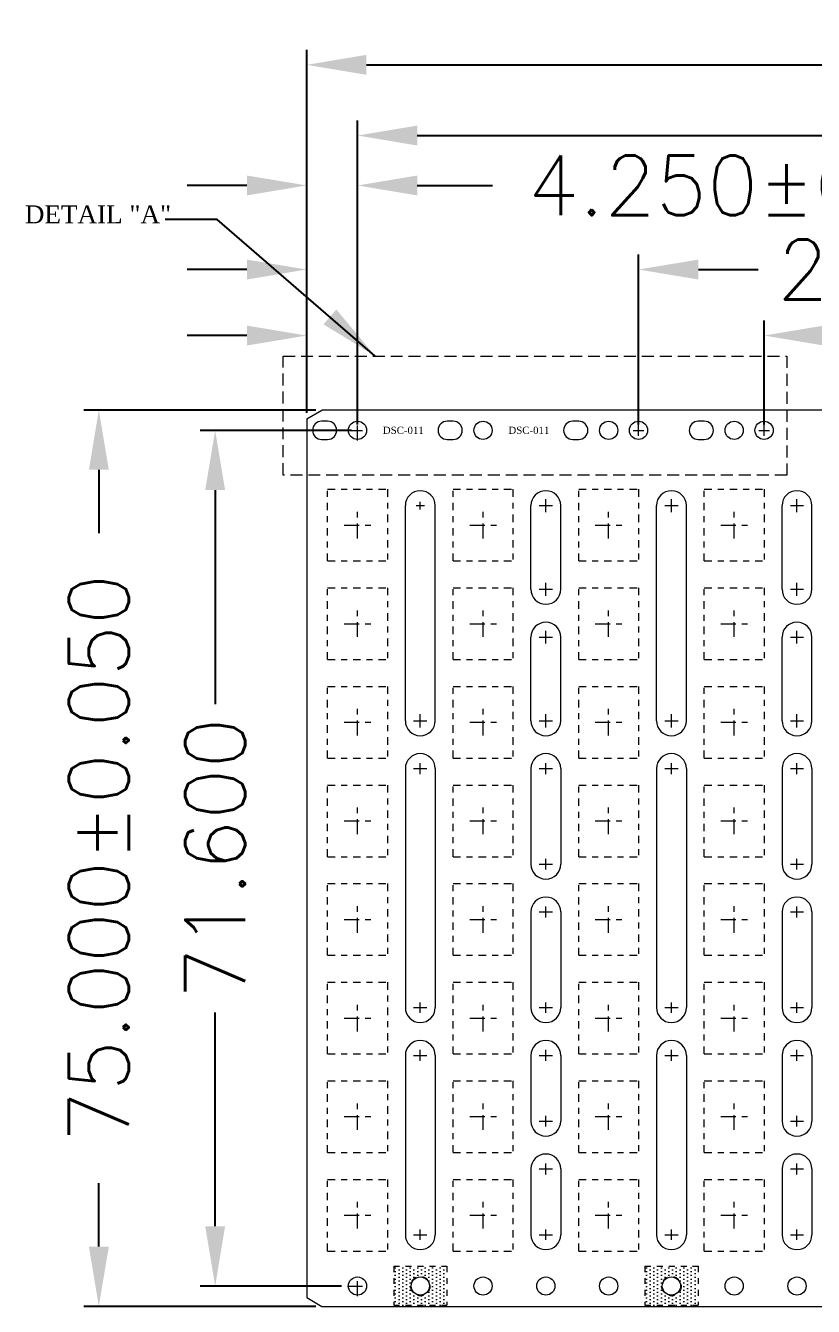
# Model space of a CAD drawing. Header units: inches. Extents: x -19 to 58, y -108 to 12.
# Drawn here: x -17.14 to -3.97, y -104.72 to -83.29 of the extents above; entities that cross this region are included whole.
import ezdxf

# ---------------------------------------------------------------- set-up
doc = ezdxf.new("R2010")
doc.units = ezdxf.units.IN
doc.header["$LTSCALE"] = 0.1
doc.header["$MEASUREMENT"] = 0
for name, pattern in [('ACANSTGL', [0.11811, 0.07874, -0.03937]), ('CENTER', [2, 1.25, -0.25, 0.25, -0.25]), ('DASHED2', [0.375, 0.25, -0.125]), ('HIDDEN', [0.375, 0.25, -0.125])]:
    doc.linetypes.add(name, pattern=pattern)
doc.layers.add('1', color=7, linetype='Continuous')
doc.layers.add('3D', color=4, linetype='Continuous')
doc.layers.add('1D', color=4, linetype='Continuous', lineweight=9)
doc.layers.add('P-L', color=7, linetype='HIDDEN', lineweight=13)
doc.styles.add('ROMANS2', font='romantic.ttf')
doc.styles.add('TEXT-1', font='simplex.shx')
doc.dimstyles.new('DM-1-1', dxfattribs={"dimtxt": 1, "dimasz": 1, "dimexe": 0.25, "dimexo": 0.1, "dimgap": 0.2, "dimtad": 0, "dimdec": 3, "dimzin": 0, "dimdsep": 46, "dimtxsty": 'TEXT-1', "dimcen": 0.09, "dimclrd": 256, "dimclre": 256, "dimclrt": 256, "dimadec": 0, "dimazin": 0, "dimtfac": 1, "dimtdec": 3, "dimtofl": 0, "dimtmove": 0, "dimatfit": 0, "dimfxl": 1, "dimtolj": 1, "dimtzin": 0, "dimarcsym": 0})
doc.dimstyles.new('複本 DM-1-5', dxfattribs={"dimtxt": 1, "dimasz": 1, "dimexe": 0.25, "dimexo": 0.1, "dimgap": 0.2, "dimtad": 0, "dimdec": 3, "dimlfac": 5, "dimzin": 0, "dimdsep": 46, "dimtxsty": 'TEXT-1', "dimcen": 0.09, "dimclrd": 256, "dimclre": 256, "dimclrt": 256, "dimadec": 0, "dimazin": 0, "dimtfac": 1, "dimtdec": 3, "dimtofl": 0, "dimtmove": 0, "dimatfit": 0, "dimfxl": 1, "dimtolj": 1, "dimtzin": 0, "dimarcsym": 0})

# ---------------------------------------------------------------- blocks, each defined once
blk = doc.blocks.new('*D11')
at = {"layer": '1D', "lineweight": -2, "transparency": 16777216}
for p, q in [((-1627.625, 489.507), (-1631.504, 489.507)), ((-1631.254, 488.507), (-1631.254, 487.445)), ((-1631.254, 475.507), (-1631.254, 476.569)), ((-1627.625, 474.507), (-1631.504, 474.507))]:
    blk.add_line(p, q, dxfattribs=at)
at = {"layer": '1D', "transparency": 16777216}
for points in [[(-1631.42, 488.507), (-1631.087, 488.507), (-1631.254, 489.507)], [(-1631.42, 475.507), (-1631.087, 475.507), (-1631.254, 474.507)]]:
    blk.add_solid(points, dxfattribs=at)
at = {"layer": 'Defpoints', "color": 0, "transparency": 16777216}
for p in [(-1627.525, 489.507), (-1631.254, 474.507), (-1627.525, 474.507)]:
    blk.add_point(p, dxfattribs=at)
at = {"layer": '1D', "transparency": 16777216, "insert": (-1631.254, 482.007), "char_height": 1, "attachment_point": 5, "rotation": 90, "style": 'TEXT-1'}
blk.add_mtext('\\A1;75.000%%p0.050', dxfattribs=at)
blk = doc.blocks.new('*D12')
at = {"layer": '1D', "lineweight": -2, "transparency": 16777216}
for p, q in [((-1627.028, 489.167), (-1629.558, 489.167)), ((-1629.308, 488.167), (-1629.308, 484.588)), ((-1629.308, 475.847), (-1629.308, 479.426)), ((-1627.195, 474.847), (-1629.558, 474.847))]:
    blk.add_line(p, q, dxfattribs=at)
at = {"layer": '1D', "transparency": 16777216}
for points in [[(-1629.475, 488.167), (-1629.142, 488.167), (-1629.308, 489.167)], [(-1629.475, 475.847), (-1629.142, 475.847), (-1629.308, 474.847)]]:
    blk.add_solid(points, dxfattribs=at)
at = {"layer": 'Defpoints', "color": 0, "transparency": 16777216}
for p in [(-1626.928, 489.167), (-1629.308, 474.847), (-1627.095, 474.847)]:
    blk.add_point(p, dxfattribs=at)
at = {"layer": '1D', "transparency": 16777216, "insert": (-1629.308, 482.007), "char_height": 1, "attachment_point": 5, "rotation": 90, "style": 'TEXT-1'}
blk.add_mtext('\\A1;71.600', dxfattribs=at)
blk = doc.blocks.new('*D13')
at = {"layer": '1D', "lineweight": -2, "transparency": 16777216}
for p, q in [((-1627.778, 489.461), (-1627.778, 495.534)), ((-1577.778, 489.461), (-1577.778, 495.534)), ((-1626.778, 495.284), (-1610.337, 495.284)), ((-1578.778, 495.284), (-1598.699, 495.284))]:
    blk.add_line(p, q, dxfattribs=at)
at = {"layer": '1D', "transparency": 16777216}
for points in [[(-1626.778, 495.451), (-1626.778, 495.118), (-1627.778, 495.284)], [(-1578.778, 495.451), (-1578.778, 495.118), (-1577.778, 495.284)]]:
    blk.add_solid(points, dxfattribs=at)
at = {"layer": 'Defpoints', "color": 0, "transparency": 16777216}
for p in [(-1577.778, 495.284), (-1627.778, 489.361), (-1577.778, 489.361)]:
    blk.add_point(p, dxfattribs=at)
at = {"layer": '1D', "transparency": 16777216, "insert": (-1604.518, 495.284), "char_height": 1, "attachment_point": 5, "style": 'TEXT-1'}
blk.add_mtext('\\A1;250.000%%p0.100', dxfattribs=at)
blk = doc.blocks.new('*D14')
at = {"layer": '1D', "lineweight": -2, "transparency": 16777216}
for p, q in [((-1626.928, 489.267), (-1626.928, 494.351)), ((-1578.628, 489.267), (-1578.628, 494.351)), ((-1625.928, 494.101), (-1610.231, 494.101)), ((-1579.628, 494.101), (-1598.593, 494.101))]:
    blk.add_line(p, q, dxfattribs=at)
at = {"layer": '1D', "transparency": 16777216}
for points in [[(-1625.928, 494.268), (-1625.928, 493.934), (-1626.928, 494.101)], [(-1579.628, 494.268), (-1579.628, 493.934), (-1578.628, 494.101)]]:
    blk.add_solid(points, dxfattribs=at)
at = {"layer": 'Defpoints', "color": 0, "transparency": 16777216}
for p in [(-1578.628, 494.101), (-1626.928, 489.167), (-1578.628, 489.167)]:
    blk.add_point(p, dxfattribs=at)
at = {"layer": '1D', "transparency": 16777216, "insert": (-1604.412, 494.101), "char_height": 1, "attachment_point": 5, "style": 'TEXT-1'}
blk.add_mtext('\\A1;241.500%%p0.050', dxfattribs=at)
blk = doc.blocks.new('*D16')
at = {"layer": '1D', "lineweight": -2, "transparency": 16777216}
for p, q in [((-1627.778, 489.461), (-1627.778, 493.516)), ((-1626.928, 489.267), (-1626.928, 493.516)), ((-1628.778, 493.266), (-1629.778, 493.266)), ((-1625.928, 493.266), (-1624.668, 493.266))]:
    blk.add_line(p, q, dxfattribs=at)
at = {"layer": '1D', "transparency": 16777216}
for points in [[(-1628.778, 493.432), (-1628.778, 493.099), (-1627.778, 493.266)], [(-1625.928, 493.432), (-1625.928, 493.099), (-1626.928, 493.266)]]:
    blk.add_solid(points, dxfattribs=at)
at = {"layer": 'Defpoints', "color": 0, "transparency": 16777216}
for p in [(-1627.778, 493.266), (-1627.778, 489.361), (-1626.928, 489.167)]:
    blk.add_point(p, dxfattribs=at)
at = {"layer": '1D', "transparency": 16777216, "insert": (-1620.183, 493.266), "char_height": 1, "attachment_point": 5, "style": 'TEXT-1'}
blk.add_mtext('\\A1;4.250%%p0.05', dxfattribs=at)
blk = doc.blocks.new('*D50')
at = {"layer": '1D', "lineweight": -2, "transparency": 16777216}
for p, q in [((-1627.778, 489.461), (-1627.778, 492.109)), ((-1622.228, 489.267), (-1622.228, 492.109)), ((-1628.778, 491.859), (-1629.778, 491.859)), ((-1621.228, 491.859), (-1620.228, 491.859))]:
    blk.add_line(p, q, dxfattribs=at)
at = {"layer": '1D', "transparency": 16777216}
for points in [[(-1628.778, 492.025), (-1628.778, 491.692), (-1627.778, 491.859)], [(-1621.228, 492.025), (-1621.228, 491.692), (-1622.228, 491.859)]]:
    blk.add_solid(points, dxfattribs=at)
at = {"layer": 'Defpoints', "color": 0, "transparency": 16777216}
for p in [(-1622.228, 491.859), (-1627.778, 489.361), (-1622.228, 489.167)]:
    blk.add_point(p, dxfattribs=at)
at = {"layer": '1D', "transparency": 16777216, "insert": (-1617.552, 491.859), "char_height": 1, "attachment_point": 5, "style": 'TEXT-1'}
blk.add_mtext('\\A1;27.750', dxfattribs=at)
blk = doc.blocks.new('*D51')
at = {"layer": '1D', "lineweight": -2, "transparency": 16777216}
for p, q in [((-1627.778, 489.461), (-1627.778, 491.004)), ((-1620.128, 489.267), (-1620.128, 491.004)), ((-1628.778, 490.754), (-1629.778, 490.754)), ((-1619.128, 490.754), (-1618.128, 490.754))]:
    blk.add_line(p, q, dxfattribs=at)
at = {"layer": '1D', "transparency": 16777216}
for points in [[(-1628.778, 490.921), (-1628.778, 490.587), (-1627.778, 490.754)], [(-1619.128, 490.921), (-1619.128, 490.587), (-1620.128, 490.754)]]:
    blk.add_solid(points, dxfattribs=at)
at = {"layer": 'Defpoints', "color": 0, "transparency": 16777216}
for p in [(-1620.128, 490.754), (-1627.778, 489.361), (-1620.128, 489.167)]:
    blk.add_point(p, dxfattribs=at)
at = {"layer": '1D', "transparency": 16777216, "insert": (-1615.452, 490.754), "char_height": 1, "attachment_point": 5, "style": 'TEXT-1'}
blk.add_mtext('\\A1;38.250', dxfattribs=at)

msp = doc.modelspace()

# ---------------------------------------------------------------- hatches: boundary and pattern name
at = {"layer": '1D'}
h = msp.add_hatch(dxfattribs=at)
h.set_pattern_fill('DOTS', color=0, angle=90, style=0)
h.set_pattern_definition([(90, (-2090.087314, 220.92029), (-0.0625, 0.03125), [0, -0.0625])])
h.paths.add_polyline_path([(-10.9893, -104.04979), (-10.9893, -104.70479), (-10.0993, -104.70479), (-10.0993, -104.04979)])
edge = h.paths.add_edge_path(flags=16)
edge.add_arc((-10.5443, -104.38479), 0.1624, 0, 360)
h = msp.add_hatch(dxfattribs=at)
h.set_pattern_fill('DOTS', color=0, angle=90, style=0)
h.set_pattern_definition([(90, (-2085.887314, 220.92029), (-0.0625, 0.03125), [0, -0.0625])])
h.paths.add_polyline_path([(-6.7893, -104.04979), (-6.7893, -104.70479), (-5.8993, -104.70479), (-5.8993, -104.04979)])
edge = h.paths.add_edge_path(flags=16)
edge.add_arc((-6.3443, -104.38479), 0.1624, 0, 360)

# ---------------------------------------------------------------- linework, layer by layer
at = {"lineweight": 9}
for p, q in [((-12.4443, -89.87111), (-12.1909, -89.72479)), ((37.3023, -89.72479), (-12.1909, -89.72479)), ((-12.4443, -89.87111), (-12.4443, -104.57847)), ((-12.4443, -104.57847), (-12.1909, -104.72479)), ((-12.1909, -104.72479), (37.3023, -104.72479))]:
    msp.add_line(p, q, dxfattribs=at)
at = {"layer": '1', "lineweight": 9}
for p, q in [((-12.0943, -89.91239), (-12.1943, -89.91239)), ((-9.9943, -89.91239), (-10.0943, -89.91239)), ((-7.8943, -89.91239), (-7.9943, -89.91239)), ((-5.7943, -89.91239), (-5.8943, -89.91239)), ((-12.1943, -90.21719), (-12.0943, -90.21719)), ((-10.0943, -90.21719), (-9.9943, -90.21719)), ((-7.9943, -90.21719), (-7.8943, -90.21719)), ((-5.8943, -90.21719), (-5.7943, -90.21719))]:
    msp.add_line(p, q, dxfattribs=at)
at = {"layer": '1', "lineweight": 9, "ltscale": 2}
for centre in [(-11.5943, -90.06479), (-9.4943, -90.06479), (-7.3943, -90.06479), (-5.2943, -90.06479)]:
    msp.add_circle(centre, 0.1524, dxfattribs=at)
at = {"layer": '1', "lineweight": 9}
for centre in [(-11.5943, -104.38479), (-10.5443, -104.38479), (-9.4943, -104.38479), (-8.4443, -104.38479), (-7.3943, -104.38479), (-6.3443, -104.38479), (-5.2943, -104.38479), (-4.2443, -104.38479)]:
    msp.add_circle(centre, 0.1524, dxfattribs=at)
for centre, start, end in [((-12.1943, -90.06479), 90, 270), ((-12.0943, -90.06479), 270, 90), ((-10.0943, -90.06479), 90, 270), ((-9.9943, -90.06479), 270, 90), ((-7.9943, -90.06479), 90, 270), ((-7.8943, -90.06479), 270, 90), ((-5.8943, -90.06479), 90, 270), ((-5.7943, -90.06479), 270, 90)]:
    msp.add_arc(centre, 0.1524, start, end, dxfattribs=at)
at = {"layer": '1D'}
for p, q in [((-6.8943, -90.15479), (-6.8943, -89.97479)), ((-4.7943, -90.15479), (-4.7943, -89.97479)), ((-6.9843, -90.06479), (-6.8043, -90.06479)), ((-4.8843, -90.06479), (-4.7043, -90.06479))]:
    msp.add_line(p, q, dxfattribs=at)
at = {"layer": '1D', "color": 0}
for p, q in [((-10.79431, -94.92479), (-10.79431, -91.32479)), ((-10.29431, -94.92479), (-10.29431, -91.32479)), ((-8.69431, -92.72479), (-8.69431, -91.32479)), ((-8.19431, -92.72479), (-8.19431, -91.32479)), ((-6.59431, -94.92479), (-6.59431, -91.32479)), ((-6.09431, -94.92479), (-6.09431, -91.32479)), ((-4.49431, -92.72479), (-4.49431, -91.32479)), ((-3.99431, -92.72479), (-3.99431, -91.32479)), ((-8.69431, -94.92479), (-8.69431, -93.52479)), ((-8.19431, -94.92479), (-8.19431, -93.52479)), ((-4.49431, -94.92479), (-4.49431, -93.52479)), ((-3.99431, -94.92479), (-3.99431, -93.52479)), ((-10.79431, -95.72479), (-10.79431, -99.72479)), ((-10.29431, -95.72479), (-10.29431, -99.72479)), ((-8.69431, -95.72479), (-8.69431, -97.32479)), ((-8.19431, -95.72479), (-8.19431, -97.32479)), ((-6.59431, -95.72479), (-6.59431, -99.72479)), ((-6.09431, -95.72479), (-6.09431, -99.72479)), ((-4.49431, -95.72479), (-4.49431, -97.32479)), ((-3.99431, -95.72479), (-3.99431, -97.32479)), ((-8.69431, -98.12479), (-8.69431, -99.72479)), ((-8.19431, -98.12479), (-8.19431, -99.72479)), ((-4.49431, -98.12479), (-4.49431, -99.72479)), ((-3.99431, -98.12479), (-3.99431, -99.72479)), ((-10.79431, -100.52479), (-10.79431, -103.52479)), ((-10.29431, -100.52479), (-10.29431, -103.52479)), ((-8.69431, -100.52479), (-8.69431, -101.62479)), ((-8.19431, -100.52479), (-8.19431, -101.62479)), ((-6.59431, -100.52479), (-6.59431, -103.52479)), ((-6.09431, -100.52479), (-6.09431, -103.52479)), ((-4.49431, -100.52479), (-4.49431, -101.62479)), ((-3.99431, -100.52479), (-3.99431, -101.62479)), ((-8.69431, -102.42479), (-8.69431, -103.52479)), ((-8.19431, -102.42479), (-8.19431, -103.52479)), ((-4.49431, -102.42479), (-4.49431, -103.52479)), ((-3.99431, -102.42479), (-3.99431, -103.52479))]:
    msp.add_line(p, q, dxfattribs=at)
at = {"layer": '1D', "linetype": 'ACANSTGL', "ltscale": 10}
for p, q in [((-10.9893, -104.04979), (-10.0993, -104.04979)), ((-10.9893, -104.04979), (-10.9893, -104.70479)), ((-10.0993, -104.04979), (-10.0993, -104.70479)), ((-6.7893, -104.04979), (-5.8993, -104.04979)), ((-6.7893, -104.04979), (-6.7893, -104.70479)), ((-5.8993, -104.04979), (-5.8993, -104.70479)), ((-10.9893, -104.70479), (-10.0993, -104.70479)), ((-6.7893, -104.70479), (-5.8993, -104.70479))]:
    msp.add_line(p, q, dxfattribs=at)
at = {"layer": '1D', "color": 6, "linetype": 'DASHED2', "ltscale": 8}
msp.add_lwpolyline([(-12.83898, -88.82046), (-4.41628, -88.82046), (-4.41628, -90.81442), (-12.83898, -90.81442)], close=True, dxfattribs=at)
at = {"layer": '1D', "color": 0}
for centre in [(-6.8943, -90.06479), (-4.7943, -90.06479)]:
    msp.add_circle(centre, 0.1524, dxfattribs=at)
for centre, start, end in [((-10.54431, -91.32479), 0, 180), ((-8.44431, -91.32479), 0, 180), ((-6.34431, -91.32479), 0, 180), ((-4.24431, -91.32479), 0, 180), ((-8.44431, -92.72479), 180, 0), ((-4.24431, -92.72479), 180, 0), ((-8.44431, -93.52479), 0, 180), ((-4.24431, -93.52479), 0, 180), ((-10.54431, -94.92479), 180, 0), ((-8.44431, -94.92479), 180, 0), ((-6.34431, -94.92479), 180, 0), ((-4.24431, -94.92479), 180, 0), ((-10.54431, -95.72479), 0, 180), ((-8.44431, -95.72479), 0, 180), ((-6.34431, -95.72479), 0, 180), ((-4.24431, -95.72479), 0, 180), ((-8.44431, -97.32479), 180, 0), ((-4.24431, -97.32479), 180, 0), ((-8.44431, -98.12479), 0, 180), ((-4.24431, -98.12479), 0, 180), ((-10.54431, -99.72479), 180, 0), ((-8.44431, -99.72479), 180, 0), ((-6.34431, -99.72479), 180, 0), ((-4.24431, -99.72479), 180, 0), ((-10.54431, -100.52479), 0, 180), ((-8.44431, -100.52479), 0, 180), ((-6.34431, -100.52479), 0, 180), ((-4.24431, -100.52479), 0, 180), ((-8.44431, -101.62479), 180, 0), ((-4.24431, -101.62479), 180, 0), ((-8.44431, -102.42479), 0, 180), ((-4.24431, -102.42479), 0, 180), ((-10.54431, -103.52479), 180, 0), ((-8.44431, -103.52479), 180, 0), ((-6.34431, -103.52479), 180, 0), ((-4.24431, -103.52479), 180, 0)]:
    msp.add_arc(centre, 0.25, start, end, dxfattribs=at)
at = {"layer": '3D', "color": 1, "linetype": 'CENTER', "lineweight": 9, "ltscale": 2}
for p, q in [((-11.5943, -90.23171), (-11.5943, -89.89787)), ((-11.76122, -90.06479), (-11.42738, -90.06479)), ((-11.5943, -91.87235), (-11.5943, -91.42724)), ((-9.4943, -91.87235), (-9.4943, -91.42724)), ((-7.3943, -91.87235), (-7.3943, -91.42724)), ((-5.2943, -91.87235), (-5.2943, -91.42724)), ((-11.81686, -91.64979), (-11.37174, -91.64979)), ((-9.71686, -91.64979), (-9.27174, -91.64979)), ((-7.61686, -91.64979), (-7.17174, -91.64979)), ((-5.51686, -91.64979), (-5.07174, -91.64979)), ((-11.5943, -93.52235), (-11.5943, -93.07724)), ((-9.4943, -93.52235), (-9.4943, -93.07724)), ((-7.3943, -93.52235), (-7.3943, -93.07724)), ((-5.2943, -93.52235), (-5.2943, -93.07724)), ((-11.81686, -93.29979), (-11.37174, -93.29979)), ((-9.71686, -93.29979), (-9.27174, -93.29979)), ((-7.61686, -93.29979), (-7.17174, -93.29979)), ((-5.51686, -93.29979), (-5.07174, -93.29979)), ((-11.5943, -95.17235), (-11.5943, -94.72724)), ((-9.4943, -95.17235), (-9.4943, -94.72724)), ((-7.3943, -95.17235), (-7.3943, -94.72724)), ((-5.2943, -95.17235), (-5.2943, -94.72724)), ((-11.81686, -94.94979), (-11.37174, -94.94979)), ((-9.71686, -94.94979), (-9.27174, -94.94979)), ((-7.61686, -94.94979), (-7.17174, -94.94979)), ((-5.51686, -94.94979), (-5.07174, -94.94979)), ((-11.5943, -96.82235), (-11.5943, -96.37724)), ((-9.4943, -96.82235), (-9.4943, -96.37724)), ((-7.3943, -96.82235), (-7.3943, -96.37724)), ((-5.2943, -96.82235), (-5.2943, -96.37724)), ((-11.81686, -96.59979), (-11.37174, -96.59979)), ((-9.71686, -96.59979), (-9.27174, -96.59979)), ((-7.61686, -96.59979), (-7.17174, -96.59979)), ((-5.51686, -96.59979), (-5.07174, -96.59979)), ((-11.5943, -98.47235), (-11.5943, -98.02724)), ((-9.4943, -98.47235), (-9.4943, -98.02724)), ((-7.3943, -98.47235), (-7.3943, -98.02724)), ((-5.2943, -98.47235), (-5.2943, -98.02724)), ((-11.81686, -98.24979), (-11.37174, -98.24979)), ((-9.71686, -98.24979), (-9.27174, -98.24979)), ((-7.61686, -98.24979), (-7.17174, -98.24979)), ((-5.51686, -98.24979), (-5.07174, -98.24979)), ((-11.5943, -100.12235), (-11.5943, -99.67724)), ((-9.4943, -100.12235), (-9.4943, -99.67724)), ((-7.3943, -100.12235), (-7.3943, -99.67724)), ((-5.2943, -100.12235), (-5.2943, -99.67724)), ((-11.81686, -99.89979), (-11.37174, -99.89979)), ((-9.71686, -99.89979), (-9.27174, -99.89979)), ((-7.61686, -99.89979), (-7.17174, -99.89979)), ((-5.51686, -99.89979), (-5.07174, -99.89979)), ((-11.5943, -101.77235), (-11.5943, -101.32724)), ((-9.4943, -101.77235), (-9.4943, -101.32724)), ((-7.3943, -101.77235), (-7.3943, -101.32724)), ((-5.2943, -101.77235), (-5.2943, -101.32724)), ((-11.81686, -101.54979), (-11.37174, -101.54979)), ((-9.71686, -101.54979), (-9.27174, -101.54979)), ((-7.61686, -101.54979), (-7.17174, -101.54979)), ((-5.51686, -101.54979), (-5.07174, -101.54979)), ((-11.5943, -103.42235), (-11.5943, -102.97724)), ((-7.3943, -103.42235), (-7.3943, -102.97724)), ((-5.2943, -103.42235), (-5.2943, -102.97724)), ((-11.81686, -103.19979), (-11.37174, -103.19979)), ((-7.61686, -103.19979), (-7.17174, -103.19979)), ((-5.51686, -103.19979), (-5.07174, -103.19979)), ((-11.5943, -104.55171), (-11.5943, -104.21787)), ((-11.76122, -104.38479), (-11.42738, -104.38479))]:
    msp.add_line(p, q, dxfattribs=at)
at = {"layer": '3D', "color": 2, "linetype": 'CENTER', "lineweight": 9}
for p, q in [((-12.0943, -92.24979), (-12.0943, -91.04979)), ((-12.0943, -91.04979), (-11.0943, -91.04979)), ((-11.0943, -91.04979), (-11.0943, -92.24979)), ((-9.9943, -92.24979), (-9.9943, -91.04979)), ((-9.9943, -91.04979), (-8.9943, -91.04979)), ((-8.9943, -91.04979), (-8.9943, -92.24979)), ((-7.8943, -92.24979), (-7.8943, -91.04979)), ((-7.8943, -91.04979), (-6.8943, -91.04979)), ((-6.8943, -91.04979), (-6.8943, -92.24979)), ((-5.7943, -92.24979), (-5.7943, -91.04979)), ((-5.7943, -91.04979), (-4.7943, -91.04979)), ((-4.7943, -91.04979), (-4.7943, -92.24979)), ((-12.0943, -92.24979), (-11.0943, -92.24979)), ((-9.9943, -92.24979), (-8.9943, -92.24979)), ((-7.8943, -92.24979), (-6.8943, -92.24979)), ((-5.7943, -92.24979), (-4.7943, -92.24979)), ((-12.0943, -93.89979), (-12.0943, -92.69979)), ((-12.0943, -92.69979), (-11.0943, -92.69979)), ((-11.0943, -92.69979), (-11.0943, -93.89979)), ((-9.9943, -93.89979), (-9.9943, -92.69979)), ((-9.9943, -92.69979), (-8.9943, -92.69979)), ((-8.9943, -92.69979), (-8.9943, -93.89979)), ((-7.8943, -93.89979), (-7.8943, -92.69979)), ((-7.8943, -92.69979), (-6.8943, -92.69979)), ((-6.8943, -92.69979), (-6.8943, -93.89979)), ((-5.7943, -93.89979), (-5.7943, -92.69979)), ((-5.7943, -92.69979), (-4.7943, -92.69979)), ((-4.7943, -92.69979), (-4.7943, -93.89979)), ((-12.0943, -93.89979), (-11.0943, -93.89979)), ((-9.9943, -93.89979), (-8.9943, -93.89979)), ((-7.8943, -93.89979), (-6.8943, -93.89979)), ((-5.7943, -93.89979), (-4.7943, -93.89979)), ((-12.0943, -95.54979), (-12.0943, -94.34979)), ((-12.0943, -94.34979), (-11.0943, -94.34979)), ((-11.0943, -94.34979), (-11.0943, -95.54979)), ((-9.9943, -95.54979), (-9.9943, -94.34979)), ((-9.9943, -94.34979), (-8.9943, -94.34979)), ((-8.9943, -94.34979), (-8.9943, -95.54979)), ((-7.8943, -95.54979), (-7.8943, -94.34979)), ((-7.8943, -94.34979), (-6.8943, -94.34979)), ((-6.8943, -94.34979), (-6.8943, -95.54979)), ((-5.7943, -95.54979), (-5.7943, -94.34979)), ((-5.7943, -94.34979), (-4.7943, -94.34979)), ((-4.7943, -94.34979), (-4.7943, -95.54979)), ((-12.0943, -95.54979), (-11.0943, -95.54979)), ((-9.9943, -95.54979), (-8.9943, -95.54979)), ((-7.8943, -95.54979), (-6.8943, -95.54979)), ((-5.7943, -95.54979), (-4.7943, -95.54979)), ((-12.0943, -97.19979), (-12.0943, -95.99979)), ((-12.0943, -95.99979), (-11.0943, -95.99979)), ((-11.0943, -95.99979), (-11.0943, -97.19979)), ((-9.9943, -97.19979), (-9.9943, -95.99979)), ((-9.9943, -95.99979), (-8.9943, -95.99979)), ((-8.9943, -95.99979), (-8.9943, -97.19979)), ((-7.8943, -97.19979), (-7.8943, -95.99979)), ((-7.8943, -95.99979), (-6.8943, -95.99979)), ((-6.8943, -95.99979), (-6.8943, -97.19979)), ((-5.7943, -97.19979), (-5.7943, -95.99979)), ((-5.7943, -95.99979), (-4.7943, -95.99979)), ((-4.7943, -95.99979), (-4.7943, -97.19979)), ((-12.0943, -97.19979), (-11.0943, -97.19979)), ((-9.9943, -97.19979), (-8.9943, -97.19979)), ((-7.8943, -97.19979), (-6.8943, -97.19979)), ((-5.7943, -97.19979), (-4.7943, -97.19979)), ((-12.0943, -98.84979), (-12.0943, -97.64979)), ((-12.0943, -97.64979), (-11.0943, -97.64979)), ((-11.0943, -97.64979), (-11.0943, -98.84979)), ((-9.9943, -98.84979), (-9.9943, -97.64979)), ((-9.9943, -97.64979), (-8.9943, -97.64979)), ((-8.9943, -97.64979), (-8.9943, -98.84979)), ((-7.8943, -98.84979), (-7.8943, -97.64979)), ((-7.8943, -97.64979), (-6.8943, -97.64979)), ((-6.8943, -97.64979), (-6.8943, -98.84979)), ((-5.7943, -98.84979), (-5.7943, -97.64979)), ((-5.7943, -97.64979), (-4.7943, -97.64979)), ((-4.7943, -97.64979), (-4.7943, -98.84979)), ((-12.0943, -98.84979), (-11.0943, -98.84979)), ((-9.9943, -98.84979), (-8.9943, -98.84979)), ((-7.8943, -98.84979), (-6.8943, -98.84979)), ((-5.7943, -98.84979), (-4.7943, -98.84979)), ((-12.0943, -100.49979), (-12.0943, -99.29979)), ((-12.0943, -99.29979), (-11.0943, -99.29979)), ((-11.0943, -99.29979), (-11.0943, -100.49979)), ((-9.9943, -100.49979), (-9.9943, -99.29979)), ((-9.9943, -99.29979), (-8.9943, -99.29979)), ((-8.9943, -99.29979), (-8.9943, -100.49979)), ((-7.8943, -100.49979), (-7.8943, -99.29979)), ((-7.8943, -99.29979), (-6.8943, -99.29979)), ((-6.8943, -99.29979), (-6.8943, -100.49979)), ((-5.7943, -100.49979), (-5.7943, -99.29979)), ((-5.7943, -99.29979), (-4.7943, -99.29979)), ((-4.7943, -99.29979), (-4.7943, -100.49979)), ((-12.0943, -100.49979), (-11.0943, -100.49979)), ((-9.9943, -100.49979), (-8.9943, -100.49979)), ((-7.8943, -100.49979), (-6.8943, -100.49979)), ((-5.7943, -100.49979), (-4.7943, -100.49979)), ((-12.0943, -102.14979), (-12.0943, -100.94979)), ((-12.0943, -100.94979), (-11.0943, -100.94979)), ((-11.0943, -100.94979), (-11.0943, -102.14979)), ((-9.9943, -102.14979), (-9.9943, -100.94979)), ((-9.9943, -100.94979), (-8.9943, -100.94979)), ((-8.9943, -100.94979), (-8.9943, -102.14979)), ((-7.8943, -102.14979), (-7.8943, -100.94979)), ((-7.8943, -100.94979), (-6.8943, -100.94979)), ((-6.8943, -100.94979), (-6.8943, -102.14979)), ((-5.7943, -102.14979), (-5.7943, -100.94979)), ((-5.7943, -100.94979), (-4.7943, -100.94979)), ((-4.7943, -100.94979), (-4.7943, -102.14979)), ((-12.0943, -102.14979), (-11.0943, -102.14979)), ((-9.9943, -102.14979), (-8.9943, -102.14979)), ((-7.8943, -102.14979), (-6.8943, -102.14979)), ((-5.7943, -102.14979), (-4.7943, -102.14979)), ((-12.0943, -103.79979), (-12.0943, -102.59979)), ((-12.0943, -102.59979), (-11.0943, -102.59979)), ((-11.0943, -102.59979), (-11.0943, -103.79979)), ((-9.9943, -103.79979), (-9.9943, -102.59979)), ((-9.9943, -102.59979), (-8.9943, -102.59979)), ((-8.9943, -102.59979), (-8.9943, -103.79979)), ((-7.8943, -103.79979), (-7.8943, -102.59979)), ((-7.8943, -102.59979), (-6.8943, -102.59979)), ((-6.8943, -102.59979), (-6.8943, -103.79979)), ((-5.7943, -103.79979), (-5.7943, -102.59979)), ((-5.7943, -102.59979), (-4.7943, -102.59979)), ((-4.7943, -102.59979), (-4.7943, -103.79979)), ((-12.0943, -103.79979), (-11.0943, -103.79979)), ((-9.9943, -103.79979), (-8.9943, -103.79979)), ((-7.8943, -103.79979), (-6.8943, -103.79979)), ((-5.7943, -103.79979), (-4.7943, -103.79979))]:
    msp.add_line(p, q, dxfattribs=at)
at = {"layer": '3D', "color": 1, "linetype": 'CENTER', "lineweight": 5, "ltscale": 2}
for p, q in [((-10.54431, -91.39157), (-10.54431, -91.25801)), ((-8.44431, -91.43607), (-8.44431, -91.21351)), ((-8.44431, -91.39157), (-8.44431, -91.25801)), ((-6.34431, -91.43607), (-6.34431, -91.21351)), ((-6.34431, -91.39157), (-6.34431, -91.25801)), ((-4.24431, -91.43607), (-4.24431, -91.21351)), ((-4.24431, -91.39157), (-4.24431, -91.25801)), ((-10.61556, -91.32479), (-10.47305, -91.32479)), ((-8.55558, -91.32479), (-8.33303, -91.32479)), ((-8.51556, -91.32479), (-8.37305, -91.32479)), ((-6.45558, -91.32479), (-6.23303, -91.32479)), ((-6.41556, -91.32479), (-6.27305, -91.32479)), ((-4.35558, -91.32479), (-4.13303, -91.32479)), ((-4.31556, -91.32479), (-4.17305, -91.32479)), ((-8.55558, -92.72479), (-8.33303, -92.72479)), ((-8.44431, -92.83607), (-8.44431, -92.61351)), ((-8.44431, -92.83607), (-8.44431, -92.61351)), ((-4.35558, -92.72479), (-4.13303, -92.72479)), ((-4.24431, -92.83607), (-4.24431, -92.61351)), ((-4.24431, -92.83607), (-4.24431, -92.61351)), ((-8.44431, -93.62984), (-8.44431, -93.41974)), ((-4.24431, -93.62984), (-4.24431, -93.41974)), ((-8.55558, -93.52479), (-8.33303, -93.52479)), ((-4.35558, -93.52479), (-4.13303, -93.52479)), ((-10.65558, -94.92479), (-10.43303, -94.92479)), ((-10.54431, -95.03607), (-10.54431, -94.81351)), ((-10.54431, -95.03607), (-10.54431, -94.81351)), ((-8.55558, -94.92479), (-8.33303, -94.92479)), ((-8.44431, -95.03607), (-8.44431, -94.81351)), ((-8.44431, -95.03607), (-8.44431, -94.81351)), ((-6.45558, -94.92479), (-6.23303, -94.92479)), ((-6.34431, -95.03607), (-6.34431, -94.81351)), ((-6.34431, -95.03607), (-6.34431, -94.81351)), ((-4.35558, -94.92479), (-4.13303, -94.92479)), ((-4.24431, -95.03607), (-4.24431, -94.81351)), ((-4.24431, -95.03607), (-4.24431, -94.81351)), ((-10.65558, -95.72479), (-10.43303, -95.72479)), ((-10.54431, -95.81717), (-10.54431, -95.63241)), ((-8.55558, -95.72479), (-8.33303, -95.72479)), ((-8.44431, -95.81717), (-8.44431, -95.63241)), ((-6.45558, -95.72479), (-6.23303, -95.72479)), ((-6.34431, -95.81717), (-6.34431, -95.63241)), ((-4.35558, -95.72479), (-4.13303, -95.72479)), ((-4.24431, -95.81717), (-4.24431, -95.63241)), ((-8.44431, -97.4124), (-8.44431, -97.23718)), ((-4.24431, -97.4124), (-4.24431, -97.23718)), ((-8.55558, -97.32479), (-8.33303, -97.32479)), ((-4.35558, -97.32479), (-4.13303, -97.32479)), ((-8.55558, -98.12479), (-8.33303, -98.12479)), ((-8.44431, -98.21717), (-8.44431, -98.03241)), ((-4.35558, -98.12479), (-4.13303, -98.12479)), ((-4.24431, -98.21717), (-4.24431, -98.03241)), ((-10.54431, -99.8124), (-10.54431, -99.63718)), ((-8.44431, -99.8124), (-8.44431, -99.63718)), ((-6.34431, -99.8124), (-6.34431, -99.63718)), ((-4.24431, -99.8124), (-4.24431, -99.63718)), ((-10.65558, -99.72479), (-10.43303, -99.72479)), ((-8.55558, -99.72479), (-8.33303, -99.72479)), ((-6.45558, -99.72479), (-6.23303, -99.72479)), ((-4.35558, -99.72479), (-4.13303, -99.72479)), ((-10.54431, -100.61717), (-10.54431, -100.43241)), ((-8.44431, -100.61717), (-8.44431, -100.43241)), ((-6.34431, -100.61717), (-6.34431, -100.43241)), ((-4.24431, -100.61717), (-4.24431, -100.43241)), ((-10.65558, -100.52479), (-10.43303, -100.52479)), ((-8.55558, -100.52479), (-8.33303, -100.52479)), ((-6.45558, -100.52479), (-6.23303, -100.52479)), ((-4.35558, -100.52479), (-4.13303, -100.52479)), ((-8.44431, -101.7124), (-8.44431, -101.53718)), ((-4.24431, -101.7124), (-4.24431, -101.53718)), ((-8.55558, -101.62479), (-8.33303, -101.62479)), ((-4.35558, -101.62479), (-4.13303, -101.62479)), ((-8.55558, -102.42479), (-8.33303, -102.42479)), ((-8.44431, -102.51717), (-8.44431, -102.33241)), ((-4.35558, -102.42479), (-4.13303, -102.42479)), ((-4.24431, -102.51717), (-4.24431, -102.33241)), ((-9.4943, -103.42235), (-9.4943, -102.97724)), ((-9.71686, -103.19979), (-9.27174, -103.19979)), ((-10.54431, -103.6124), (-10.54431, -103.43718)), ((-8.44431, -103.6124), (-8.44431, -103.43718)), ((-6.34431, -103.6124), (-6.34431, -103.43718)), ((-4.24431, -103.6124), (-4.24431, -103.43718)), ((-10.65558, -103.52479), (-10.43303, -103.52479)), ((-8.55558, -103.52479), (-8.33303, -103.52479)), ((-6.45558, -103.52479), (-6.23303, -103.52479)), ((-4.35558, -103.52479), (-4.13303, -103.52479))]:
    msp.add_line(p, q, dxfattribs=at)
at = {"layer": 'P-L', "color": 4, "ltscale": 4}
for centre in [(-10.5443, -104.38479), (-6.3443, -104.38479)]:
    msp.add_circle(centre, 0.1624, dxfattribs=at)

# ---------------------------------------------------------------- texts
at = {"layer": '1D', "color": 6, "insert": (-17.1574, -86.29999), "char_height": 0.3, "attachment_point": 1, "style": 'ROMANS2'}
msp.add_mtext_dynamic_manual_height_columns('DETAIL "A"', width=3.0311558, gutter_width=15, heights=[0], dxfattribs=at)
at = {"layer": '1D', "color": 0, "char_height": 0.12, "attachment_point": 1, "style": 'ROMANS2'}
for insert in [(-11.17064, -90.00369), (-9.07064, -90.00369)]:
    msp.add_mtext_dynamic_manual_height_columns('DSC-011', width=0.4462902, gutter_width=15, heights=[0], dxfattribs=dict(at, insert=insert))

# ---------------------------------------------------------------- dimensions: what is measured, and where the dimension line sits
at = {"layer": '1D'}
for base, p1, p2, text, picture, middle in [((37.5557, -83.94752), (-12.4443, -89.87111), (37.5557, -89.87111), '<>%%p0.100', '*D13', (10.81575, -83.94752)), ((36.7057, -85.13106), (-11.5943, -90.06479), (36.7057, -90.06479), '<>%%p0.050', '*D14', (10.92158, -85.13106)), ((-12.4443, -85.96649), (-11.5943, -90.06479), (-12.4443, -89.87111), '<>%%p0.05', '*D16', (-4.84886, -85.96649))]:
    dim = msp.add_linear_dim(base=base, p1=p1, p2=p2, text=text, dimstyle='複本 DM-1-5', dxfattribs=at)
    dim.commit()
    dim.dimension.update_dxf_attribs({"geometry": picture, "text_midpoint": middle, "dimtype": 128, "insert": (1615.33375, -579.23201)})
dim = msp.add_linear_dim(base=(-6.8943, -87.37348), p1=(-12.4443, -89.87111), p2=(-6.8943, -90.06479), dimstyle='複本 DM-1-5', dxfattribs=at)
dim.commit()
dim.dimension.update_dxf_attribs({"geometry": '*D50', "text_midpoint": (-2.21811, -87.37348), "insert": (1615.33375, -579.23201)})
dim = msp.add_linear_dim(base=(-4.7943, -88.47805), p1=(-12.4443, -89.87111), p2=(-4.7943, -90.06479), dimstyle='複本 DM-1-5', dxfattribs=at)
dim.commit()
dim.dimension.update_dxf_attribs({"geometry": '*D51', "text_midpoint": (-0.11811, -88.47805), "dimtype": 128, "insert": (1615.33375, -579.23201)})
dim = msp.add_linear_dim(base=(-15.92001, -104.72479), p1=(-12.1909, -89.72479), p2=(-12.1909, -104.72479), angle=90, text='<>%%p0.050', dimstyle='複本 DM-1-5', dxfattribs=at)
dim.commit()
dim.dimension.update_dxf_attribs({"geometry": '*D11', "text_midpoint": (-15.92001, -97.22479), "insert": (1615.33375, -579.23201)})
dim = msp.add_linear_dim(base=(-13.9747, -104.38479), p1=(-11.5943, -90.06479), p2=(-11.76122, -104.38479), angle=90, dimstyle='複本 DM-1-5', dxfattribs=at)
dim.commit()
dim.dimension.update_dxf_attribs({"geometry": '*D12', "text_midpoint": (-13.9747, -97.22479), "insert": (1615.33375, -579.23201)})

# ---------------------------------------------------------------- leaders
at = {"layer": '1D', "color": 6}
msp.add_leader([(-11.29917, -88.82046), (-13.93926, -86.5357), (-14.81155, -86.5357)], dimstyle='DM-1-1', override={"dimgap": 0.2, "dimtad": 0, "dimclrd": 6}, dxfattribs=at)

doc.saveas('drawing.dxf')
